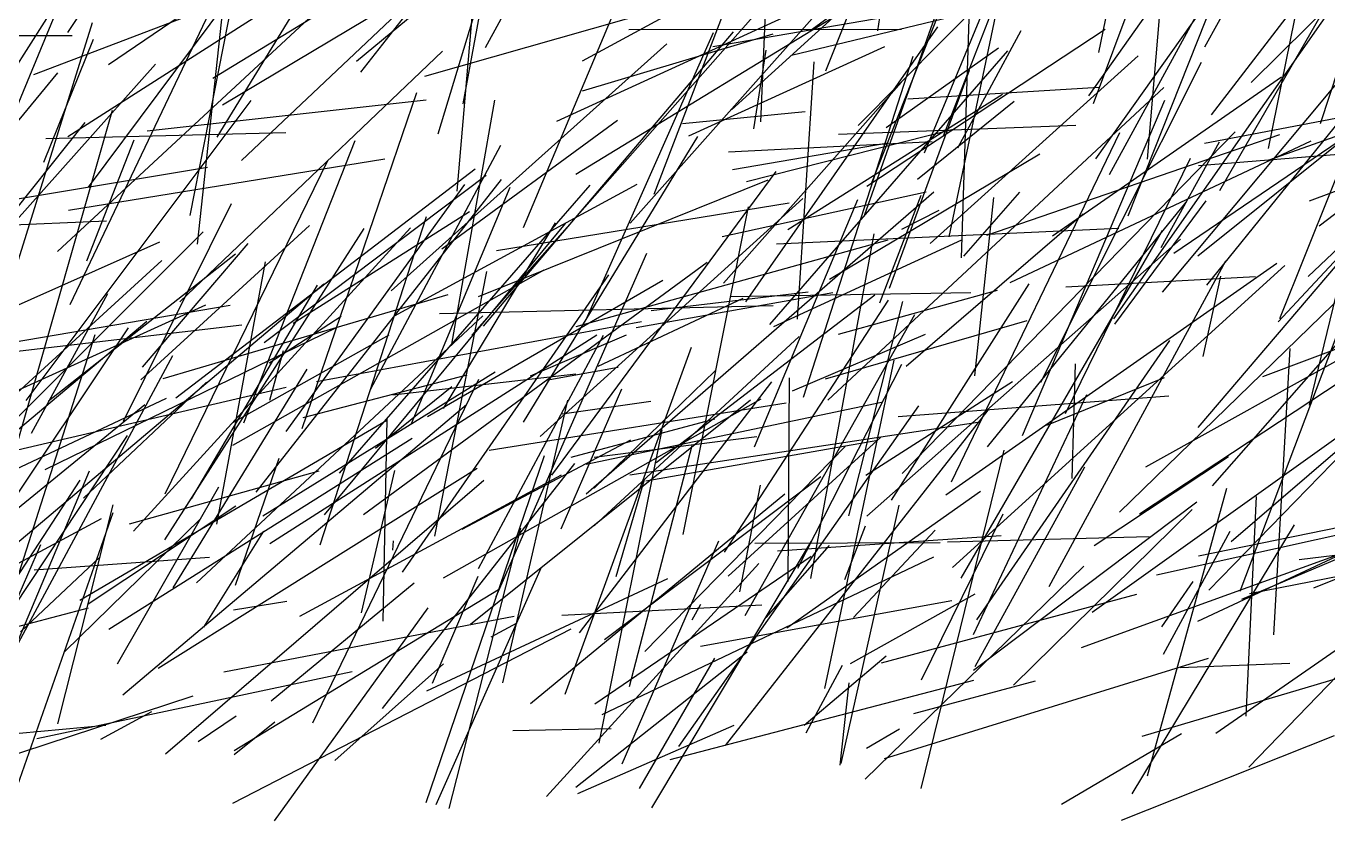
# Model space of a CAD drawing. Header units: metres. Extents: x 0 to 1019, y 0 to 619.
# Drawn here: x 811.9 to 886.1, y 0.3 to 45.6 of the extents above; entities that cross this region are included whole.
import ezdxf

# ---------------------------------------------------------------- set-up
doc = ezdxf.new("R2010")
doc.units = ezdxf.units.M

msp = doc.modelspace()

# ---------------------------------------------------------------- linework, layer by layer
at = {"color": 68}
for p, q in [((860.438, 45.36), (862.99, 62.178)), ((880.59, 16.253), (886.526, 21.343))]:
    msp.add_line(p, q, dxfattribs=at)
at = {"color": 95}
for p, q in [((814.23, 45.266), (824.379, 60.377)), ((838.675, 13.119), (847.27, 32.681)), ((859.798, 4.462), (861.665, 5.568))]:
    msp.add_line(p, q, dxfattribs=at)
at = {"color": 29}
for p, q in [((836.793, 41.205), (840.203, 59.86)), ((859.813, 36.501), (873.405, 45.461)), ((876.326, 14.346), (893.064, 18.045))]:
    msp.add_line(p, q, dxfattribs=at)
at = {"color": 38}
for p, q in [((872.473, 41.645), (885.455, 59.965)), ((823.132, 8.828), (839.693, 11.995))]:
    msp.add_line(p, q, dxfattribs=at)
at = {"color": 99}
for p, q in [((885.689, 40.067), (892.206, 59.971)), ((814.91, 12.907), (832.431, 23.17)), ((841.545, 1.721), (853.646, 15)), ((825.835, 7.162), (833.993, 13.885)), ((870.924, 1.27), (877.762, 5.303))]:
    msp.add_line(p, q, dxfattribs=at)
at = {"color": 135}
msp.add_line((881.735, 42.41), (898.457, 58.973), dxfattribs=at)
at = {"color": 41}
for p, q in [((838.062, 44.412), (845.784, 58.518)), ((846.237, 45.432), (861.795, 45.444))]:
    msp.add_line(p, q, dxfattribs=at)
at = {"color": 107}
msp.add_line((830.954, 43.011), (842.424, 57.619), dxfattribs=at)
at = {"color": 205}
for p, q in [((872.747, 41.208), (878.888, 57.738)), ((835.443, 29.243), (854.463, 29.698))]:
    msp.add_line(p, q, dxfattribs=at)
at = {"color": 117}
for p, q in [((882.719, 38.647), (886.491, 57.242)), ((859.321, 39.971), (874.312, 55.077))]:
    msp.add_line(p, q, dxfattribs=at)
at = {"color": 225}
for p, q in [((816.546, 43.43), (836.042, 56.704)), ((812.862, 37.865), (815.704, 44.88)), ((855.858, 28.913), (856.812, 43.585))]:
    msp.add_line(p, q, dxfattribs=at)
at = {"color": 27}
for p, q in [((824.136, 37.96), (843.991, 56.727)), ((837.948, 28.514), (852.206, 45.304))]:
    msp.add_line(p, q, dxfattribs=at)
at = {"color": 15}
msp.add_line((830.698, 43.635), (845.69, 56.032), dxfattribs=at)
at = {"color": 121}
msp.add_line((879.469, 40.571), (891.402, 56.049), dxfattribs=at)
at = {"color": 163}
for p, q in [((836.448, 36.211), (838.072, 55.062)), ((860.92, 39.841), (867.327, 44.385))]:
    msp.add_line(p, q, dxfattribs=at)
at = {"color": 56}
for p, q in [((875.817, 38.034), (877.311, 55.663)), ((864.177, 39.382), (869.611, 53.323)), ((870.204, 13.685), (880.296, 32.246))]:
    msp.add_line(p, q, dxfattribs=at)
at = {"color": 203}
for p, q in [((809.134, 35.707), (817.006, 54.782)), ((879.087, 44.439), (884.214, 53.7)), ((861.109, 30.683), (865.666, 43.116)), ((827.083, 28.703), (837.142, 35.064)), ((817.982, 16.843), (833.775, 34.123)), ((801.913, 1.066), (821.381, 7.458))]:
    msp.add_line(p, q, dxfattribs=at)
at = {"color": 72}
msp.add_line((822.514, 42.652), (841.853, 54.506), dxfattribs=at)
at = {"color": 62}
for p, q in [((853.759, 40.18), (854.39, 54.839)), ((871.143, 23.54), (878.28, 38.106)), ((846.655, 28.448), (857.871, 30.451))]:
    msp.add_line(p, q, dxfattribs=at)
at = {"color": 110}
for p, q in [((835.355, 39.485), (839.771, 54.079)), ((852.902, 29.902), (863.866, 45.59)), ((865.904, 10.942), (872.353, 24.628))]:
    msp.add_line(p, q, dxfattribs=at)
at = {"color": 98}
for p, q in [((847.687, 36.052), (854.635, 54.2)), ((834.6, 42.772), (848.046, 46.588)), ((864.997, 38.681), (868.619, 45.378))]:
    msp.add_line(p, q, dxfattribs=at)
at = {"color": 238}
for p, q in [((852.088, 40.851), (866.697, 54.137)), ((879.214, 30.862), (890.184, 44.428))]:
    msp.add_line(p, q, dxfattribs=at)
at = {"color": 71}
msp.add_line((846.306, 34.4), (862.667, 52.792), dxfattribs=at)
at = {"color": 220}
for p, q in [((879.948, 36.249), (889.826, 53.379)), ((851.017, 44.462), (867.552, 47.3)), ((884.481, 15.219), (900.974, 17.21))]:
    msp.add_line(p, q, dxfattribs=at)
at = {"color": 215}
msp.add_line((822.759, 39.292), (830.878, 52.545), dxfattribs=at)
at = {"color": 219}
msp.add_line((823.052, 41.144), (842.327, 52.631), dxfattribs=at)
at = {"color": 239}
msp.add_line((864.51, 33.621), (868.376, 52.075), dxfattribs=at)
at = {"color": 58}
msp.add_line((873.052, 44.13), (874.77, 52.482), dxfattribs=at)
at = {"color": 188}
msp.add_line((814.231, 39.327), (833.058, 51.367), dxfattribs=at)
at = {"color": 166}
msp.add_line((821.214, 34.834), (824.548, 51.782), dxfattribs=at)
at = {"color": 253}
msp.add_line((840.219, 34.153), (847.505, 51.467), dxfattribs=at)
at = {"color": 8}
for p, q in [((860.083, 36.658), (865.876, 51.329)), ((843.6, 43.646), (853.253, 48.888))]:
    msp.add_line(p, q, dxfattribs=at)
at = {"color": 112}
for p, q in [((813.636, 32.776), (832.878, 50.602)), ((836.134, 27.496), (838.584, 41.407))]:
    msp.add_line(p, q, dxfattribs=at)
at = {"color": 140}
msp.add_line((812.293, 42.869), (830.916, 49.971), dxfattribs=at)
at = {"color": 1}
msp.add_line((857.468, 43.082), (860.16, 49.824), dxfattribs=at)
at = {"color": 231}
for p, q in [((863.109, 38.404), (868.066, 50.423)), ((849.292, 40.07), (856.296, 40.754)), ((805.036, 21.977), (822.101, 29.748)), ((857.41, 7.866), (861.376, 26.592))]:
    msp.add_line(p, q, dxfattribs=at)
at = {"color": 152}
msp.add_line((873.644, 37.175), (880.69, 50.039), dxfattribs=at)
at = {"color": 90}
msp.add_line((874.712, 34.812), (880.66, 49.768), dxfattribs=at)
at = {"color": 183}
for p, q in [((807.713, 37.703), (815.084, 49.296)), ((817.752, 17.262), (828.563, 20.272))]:
    msp.add_line(p, q, dxfattribs=at)
at = {"color": 185}
for p, q in [((814.372, 29.754), (823.558, 49.057)), ((828.216, 5.915), (837.681, 25.51)), ((872.673, 12.228), (889.613, 24.316)), ((854.06, 11.907), (857.679, 16.015))]:
    msp.add_line(p, q, dxfattribs=at)
at = {"color": 67}
for p, q in [((859.695, 34.898), (864.915, 49.602)), ((870.404, 33.669), (883.459, 42.737)), ((858.293, 3.5), (858.794, 8.196))]:
    msp.add_line(p, q, dxfattribs=at)
at = {"color": 46}
for p, q in [((821.629, 33.205), (823.335, 48.986)), ((838.695, 32.839), (855.386, 35.545)), ((871.154, 30.765), (881.985, 31.363))]:
    msp.add_line(p, q, dxfattribs=at)
at = {"color": 251}
for p, q in [((842.137, 40.21), (860.892, 48.814)), ((844.711, 6.38), (863.628, 15.373))]:
    msp.add_line(p, q, dxfattribs=at)
at = {"color": 186}
msp.add_line((855.51, 43.966), (874.764, 48.615), dxfattribs=at)
at = {"color": 141}
for p, q in [((856.7, 45.455), (861.156, 48.759)), ((862.914, 2.172), (867.637, 21.463))]:
    msp.add_line(p, q, dxfattribs=at)
at = {"color": 97}
for p, q in [((843.221, 37.195), (860.483, 47.723)), ((817.376, 7.512), (836.969, 24.054))]:
    msp.add_line(p, q, dxfattribs=at)
at = {"color": 132}
for p, q in [((872.867, 38.069), (879.625, 47.566)), ((832.188, 6.723), (843.158, 20.701)), ((854.716, 15.726), (867.477, 16.599))]:
    msp.add_line(p, q, dxfattribs=at)
at = {"color": 191}
msp.add_line((873.895, 28.95), (887.293, 48.027), dxfattribs=at)
at = {"color": 201}
for p, q in [((815.421, 36.453), (823.362, 47.097)), ((858.197, 39.473), (871.724, 39.984)), ((827.469, 11.989), (842.388, 20.053))]:
    msp.add_line(p, q, dxfattribs=at)
at = {"color": 196}
msp.add_line((837.275, 28.008), (853.744, 46.656), dxfattribs=at)
at = {"color": 172}
for p, q in [((865.206, 32.417), (865.658, 46.628)), ((803.317, 25.238), (815.224, 40.141)), ((860.82, 3.883), (879.307, 9.593))]:
    msp.add_line(p, q, dxfattribs=at)
at = {"color": 75}
msp.add_line((809.956, 27.637), (815.637, 45.837), dxfattribs=at)
at = {"color": 124}
msp.add_line((876.674, 30.469), (889.148, 45.39), dxfattribs=at)
at = {"color": 92}
for p, q in [((878.686, 32.537), (894.898, 45.495)), ((884.977, 31.354), (890.686, 36.733)), ((865.994, 9.12), (872.244, 20.507))]:
    msp.add_line(p, q, dxfattribs=at)
at = {"color": 195}
for p, q in [((885.619, 34.247), (900.365, 45.545)), ((844.299, 7.001), (856.636, 15.419))]:
    msp.add_line(p, q, dxfattribs=at)
at = {"color": 31}
for p, q in [((797.563, 45.084), (814.48, 45.085)), ((851.9, 14.267), (860.611, 22.196)), ((877.681, 9.062), (883.941, 9.315))]:
    msp.add_line(p, q, dxfattribs=at)
at = {"color": 37}
for p, q in [((832.673, 30.546), (848.397, 44.611)), ((829.735, 20.136), (844.032, 36.552)), ((823.654, 23.041), (832.573, 28.03))]:
    msp.add_line(p, q, dxfattribs=at)
at = {"color": 164}
for p, q in [((843.601, 41.937), (854.469, 45.182)), ((823.724, 4.112), (826.038, 5.973))]:
    msp.add_line(p, q, dxfattribs=at)
at = {"color": 87}
for p, q in [((843.796, 28.898), (851.062, 45.255)), ((844.259, 19.298), (851.158, 25.986))]:
    msp.add_line(p, q, dxfattribs=at)
at = {"color": 232}
msp.add_line((820.622, 29.913), (835.608, 44.198), dxfattribs=at)
at = {"color": 91}
for p, q in [((849.65, 39.38), (860.841, 44.473)), ((834.748, 23.371), (848.166, 31.146))]:
    msp.add_line(p, q, dxfattribs=at)
at = {"color": 148}
msp.add_line((853.361, 39.769), (854.07, 44.265), dxfattribs=at)
at = {"color": 25}
for p, q in [((854.286, 28.621), (867.861, 44.22)), ((842.605, 7.553), (849.8, 27.328))]:
    msp.add_line(p, q, dxfattribs=at)
at = {"color": 217}
for p, q in [((856.196, 24.48), (862.457, 43.905)), ((812.987, 39.226), (826.662, 39.559))]:
    msp.add_line(p, q, dxfattribs=at)
at = {"color": 209}
for p, q in [((863.416, 33.227), (875.295, 43.942)), ((864.314, 18.912), (883.19, 32.116))]:
    msp.add_line(p, q, dxfattribs=at)
at = {"color": 245}
msp.add_line((801.838, 23.948), (819.228, 43.451), dxfattribs=at)
at = {"color": 109}
msp.add_line((869.742, 25.331), (878.91, 43.573), dxfattribs=at)
at = {"color": 108}
for p, q in [((885.06, 24.014), (889.853, 43.777)), ((839.611, 5.48), (845.228, 5.591))]:
    msp.add_line(p, q, dxfattribs=at)
at = {"color": 93}
for p, q in [((804.916, 32.361), (813.67, 42.969)), ((808.775, 15.076), (817.699, 28.432))]:
    msp.add_line(p, q, dxfattribs=at)
at = {"color": 237}
for p, q in [((851.631, 30.97), (861.788, 42.441)), ((803.992, 26.396), (823.492, 29.725))]:
    msp.add_line(p, q, dxfattribs=at)
at = {"color": 123}
for p, q in [((827.607, 22.689), (834.135, 41.847)), ((866.661, 33.711), (883.368, 39.457)), ((837.651, 30.217), (854.183, 36.861)), ((823.729, 4.326), (838.792, 13.512))]:
    msp.add_line(p, q, dxfattribs=at)
at = {"color": 96}
for p, q in [((855.311, 34.041), (867.552, 41.753)), ((832.859, 29.11), (846.715, 36.617))]:
    msp.add_line(p, q, dxfattribs=at)
at = {"color": 153}
for p, q in [((857.586, 24.314), (876.751, 42.136)), ((883.281, 28.777), (895.399, 41.783)), ((854.512, 28.509), (865.225, 33.443))]:
    msp.add_line(p, q, dxfattribs=at)
at = {"color": 169}
msp.add_line((862.157, 41.475), (873.047, 42.139), dxfattribs=at)
at = {"color": 146}
for p, q in [((878.718, 22.75), (895.106, 41.994)), ((843.806, 18.962), (863.624, 36.182)), ((865.184, 14.152), (876.677, 33.985)), ((878.737, 15.433), (894.924, 18.74))]:
    msp.add_line(p, q, dxfattribs=at)
at = {"color": 60}
for p, q in [((882.827, 38.017), (894.335, 42.128)), ((823.644, 21.735), (841.413, 31.744)), ((858.882, 9.293), (865.991, 13.262))]:
    msp.add_line(p, q, dxfattribs=at)
at = {"color": 170}
for p, q in [((885.062, 35.675), (901.04, 41.638)), ((835.991, 1.025), (840.068, 17.013))]:
    msp.add_line(p, q, dxfattribs=at)
at = {"color": 223}
msp.add_line((811.861, 24.286), (824.698, 41.395), dxfattribs=at)
at = {"color": 218}
msp.add_line((818.766, 39.649), (834.68, 41.434), dxfattribs=at)
at = {"color": 175}
msp.add_line((862.694, 36.907), (868.221, 41.353), dxfattribs=at)
at = {"color": 52}
for p, q in [((868.682, 22.285), (876.805, 41.4)), ((857.675, 31.212), (869.686, 38.35)), ((828.421, 25.371), (846.966, 28.781)), ((837.204, 11.528), (853.174, 24.326)), ((862.922, 8.356), (867.593, 17.822)), ((832.764, 15.761), (832.803, 16.282))]:
    msp.add_line(p, q, dxfattribs=at)
at = {"color": 106}
msp.add_line((879.073, 38.962), (892.856, 41.584), dxfattribs=at)
at = {"color": 222}
for p, q in [((811.328, 21.732), (816.777, 40.842)), ((853.429, 16.161), (863.996, 16.197)), ((834.704, 7.731), (848.454, 14.147))]:
    msp.add_line(p, q, dxfattribs=at)
at = {"color": 144}
for p, q in [((835.565, 32.939), (845.591, 40.267)), ((832.78, 24.614), (843.204, 25.799)), ((801.421, 8.777), (815.405, 12.463))]:
    msp.add_line(p, q, dxfattribs=at)
at = {"color": 28}
for p, q in [((877.327, 32.693), (889.159, 40.722)), ((821.286, 18.678), (828.48, 30.854))]:
    msp.add_line(p, q, dxfattribs=at)
at = {"color": 158}
msp.add_line((883.368, 28.959), (887.988, 40.5), dxfattribs=at)
at = {"color": 80}
msp.add_line((852.951, 36.77), (864.808, 39.77), dxfattribs=at)
at = {"color": 16}
for p, q in [((861.826, 20.118), (880.823, 39.598)), ((821.581, 13.897), (837.912, 29.121))]:
    msp.add_line(p, q, dxfattribs=at)
at = {"color": 50}
for p, q in [((864.641, 19.651), (874.246, 39.561)), ((864.706, 14.771), (883.663, 31.989))]:
    msp.add_line(p, q, dxfattribs=at)
at = {"color": 2}
for p, q in [((815.309, 32.251), (818.012, 39.149)), ((806.145, 17.949), (819.86, 24.423))]:
    msp.add_line(p, q, dxfattribs=at)
at = {"color": 174}
for p, q in [((824.28, 23.02), (830.62, 39.103)), ((878.73, 37.681), (887.415, 38.393))]:
    msp.add_line(p, q, dxfattribs=at)
at = {"color": 12}
for p, q in [((831.497, 24.907), (838.938, 38.838)), ((851.558, 33.626), (863.194, 36.186))]:
    msp.add_line(p, q, dxfattribs=at)
at = {"color": 156}
for p, q in [((840.234, 23.053), (850.165, 39.343)), ((800.029, 33.814), (816.432, 34.524))]:
    msp.add_line(p, q, dxfattribs=at)
at = {"color": 193}
for p, q in [((851.924, 38.47), (863.538, 39.051)), ((859.058, 11.908), (863.711, 16.897))]:
    msp.add_line(p, q, dxfattribs=at)
at = {"color": 115}
for p, q in [((852.151, 37.457), (861.021, 38.965)), ((883.029, 10.924), (883.95, 27.251))]:
    msp.add_line(p, q, dxfattribs=at)
at = {"color": 210}
for p, q in [((867.982, 31.008), (885.15, 39.097)), ((811.531, 11.091), (816.08, 15.37))]:
    msp.add_line(p, q, dxfattribs=at)
at = {"color": 143}
for p, q in [((876.601, 33.003), (879.934, 39.022)), ((814.038, 9.961), (821.807, 17.536))]:
    msp.add_line(p, q, dxfattribs=at)
at = {"color": 21}
msp.add_line((814.27, 35.135), (832.315, 38.067), dxfattribs=at)
at = {"color": 94}
for p, q in [((819.785, 18.963), (829.072, 37.96)), ((819.767, 16.335), (831.134, 34.094)), ((806.995, 20.748), (819.593, 32.276))]:
    msp.add_line(p, q, dxfattribs=at)
at = {"color": 17}
for p, q in [((804.536, 34.638), (822.208, 37.585)), ((821.997, 11.365), (825.421, 16.847))]:
    msp.add_line(p, q, dxfattribs=at)
at = {"color": 159}
for p, q in [((820.387, 24.447), (837.478, 37.483)), ((847.139, 9.985), (858.58, 21.662)), ((823.641, 1.336), (842.936, 11.273))]:
    msp.add_line(p, q, dxfattribs=at)
at = {"color": 246}
for p, q in [((841.843, 20.025), (854.634, 37.331)), ((806.006, 6.08), (814.94, 19.74))]:
    msp.add_line(p, q, dxfattribs=at)
at = {"color": 149}
for p, q in [((824.976, 19.062), (838.976, 36.88)), ((843.217, 2.248), (852.976, 9.952))]:
    msp.add_line(p, q, dxfattribs=at)
at = {"color": 102}
for p, q in [((825.443, 27.595), (838.099, 37.129)), ((875.363, 17.818), (893.233, 29.624))]:
    msp.add_line(p, q, dxfattribs=at)
at = {"color": 79}
for p, q in [((826.692, 22.515), (836.879, 36.59)), ((865.975, 25.696), (867.046, 35.86)), ((817.403, 23.115), (823.565, 35.517)), ((844.253, 21.055), (853.541, 22.235))]:
    msp.add_line(p, q, dxfattribs=at)
at = {"color": 45}
msp.add_line((833.847, 22.977), (839.459, 36.453), dxfattribs=at)
at = {"color": 35}
for p, q in [((841.182, 22.236), (856.168, 35.799)), ((881.45, 6.286), (882.046, 18.808))]:
    msp.add_line(p, q, dxfattribs=at)
at = {"color": 20}
for p, q in [((853.405, 21.637), (859.294, 35.74)), ((859.756, 20.026), (868.129, 25.365))]:
    msp.add_line(p, q, dxfattribs=at)
at = {"color": 137}
for p, q in [((860.552, 29.85), (862.906, 36)), ((856.346, 5.344), (858.426, 9.19))]:
    msp.add_line(p, q, dxfattribs=at)
at = {"color": 151}
msp.add_line((865.347, 32.519), (868.53, 36.171), dxfattribs=at)
at = {"color": 116}
for p, q in [((873.965, 28.64), (879.17, 35.67)), ((879.522, 19.415), (889.18, 30.421)), ((823.685, 12.348), (826.733, 12.839))]:
    msp.add_line(p, q, dxfattribs=at)
at = {"color": 197}
msp.add_line((874.229, 17.927), (893.007, 36.175), dxfattribs=at)
at = {"color": 70}
msp.add_line((849.338, 16.64), (853.067, 35.329), dxfattribs=at)
at = {"color": 180}
for p, q in [((861.812, 34.055), (863.934, 35.127)), ((881.11, 13.421), (887.021, 29.057)), ((825.762, 24.314), (826.542, 27.128))]:
    msp.add_line(p, q, dxfattribs=at)
at = {"color": 192}
for p, q in [((862.059, 26.235), (872.148, 34.928)), ((866.685, 21.638), (878.028, 35.589)), ((825.715, 26.43), (829.818, 29.099))]:
    msp.add_line(p, q, dxfattribs=at)
at = {"color": 36}
for p, q in [((818.397, 25.462), (828.021, 34.256)), ((819.669, 25.54), (835.921, 30.321)), ((835.655, 14.179), (853.777, 24.386))]:
    msp.add_line(p, q, dxfattribs=at)
at = {"color": 32}
for p, q in [((828.621, 16.066), (834.696, 34.776)), ((876.726, 9.833), (880.531, 16.839)), ((812.457, 5.021), (830.446, 8.834))]:
    msp.add_line(p, q, dxfattribs=at)
at = {"color": 128}
msp.add_line((828.876, 17.763), (842.619, 34.369), dxfattribs=at)
at = {"color": 208}
msp.add_line((835.663, 23.826), (842.051, 34.405), dxfattribs=at)
at = {"color": 216}
for p, q in [((805.272, 17.254), (821.948, 33.9)), ((844.489, 26.245), (852.757, 30.123)), ((871.517, 19.847), (871.707, 26.381)), ((838.265, 21.454), (855.207, 24.152)), ((834.683, 1.377), (841.415, 21.143)), ((874.332, 0.373), (886.479, 5.197))]:
    msp.add_line(p, q, dxfattribs=at)
at = {"color": 154}
msp.add_line((843.234, 28.511), (861.025, 33.445), dxfattribs=at)
at = {"color": 113}
msp.add_line((854.657, 33.213), (874.186, 34.113), dxfattribs=at)
at = {"color": 182}
msp.add_line((856.612, 14.132), (860.232, 33.791), dxfattribs=at)
at = {"color": 51}
for p, q in [((859.815, 17.695), (877.699, 33.492)), ((855.326, 13.972), (855.395, 25.572))]:
    msp.add_line(p, q, dxfattribs=at)
at = {"color": 104}
for p, q in [((801.087, 25.152), (819.483, 33.329)), ((811.14, 9.939), (820.225, 26.854))]:
    msp.add_line(p, q, dxfattribs=at)
at = {"color": 22}
for p, q in [((818.49, 26.182), (824.521, 33.231)), ((831.78, 21.577), (836.131, 25.088))]:
    msp.add_line(p, q, dxfattribs=at)
at = {"color": 206}
msp.add_line((813.128, 24.258), (823.805, 32.648), dxfattribs=at)
at = {"color": 6}
for p, q in [((822.741, 17.228), (825.517, 32.189)), ((847.55, 1.07), (856.664, 16.273))]:
    msp.add_line(p, q, dxfattribs=at)
at = {"color": 53}
msp.add_line((831.1, 17.793), (850.696, 32.164), dxfattribs=at)
at = {"color": 150}
msp.add_line((833.32, 14.501), (845.092, 31.448), dxfattribs=at)
at = {"color": 24}
for p, q in [((835.171, 16.551), (838.126, 31.636)), ((840.624, 25.689), (846.096, 28.038))]:
    msp.add_line(p, q, dxfattribs=at)
at = {"color": 235}
msp.add_line((878.995, 26.799), (880.004, 31.373), dxfattribs=at)
at = {"color": 138}
for p, q in [((810.119, 15.141), (828.828, 30.93)), ((821.666, 4.843), (823.837, 6.309))]:
    msp.add_line(p, q, dxfattribs=at)
at = {"color": 233}
for p, q in [((847.509, 29.423), (856.456, 30.482)), ((885.31, 13.604), (897.586, 18.56))]:
    msp.add_line(p, q, dxfattribs=at)
at = {"color": 189}
for p, q in [((858.2, 28.065), (867.264, 30.576)), ((812.941, 20.352), (829.553, 28.44)), ((881.197, 12.959), (892.95, 17.941))]:
    msp.add_line(p, q, dxfattribs=at)
at = {"color": 48}
for p, q in [((861.226, 18.603), (869.064, 30.945)), ((849.079, 4.557), (862.77, 23.99)), ((835.042, 8.175), (837.642, 14.266)), ((799.455, 4.226), (816.408, 5.787))]:
    msp.add_line(p, q, dxfattribs=at)
at = {"color": 227}
for p, q in [((812.16, 22.417), (816.523, 30.394)), ((829.466, 3.757), (835.66, 9.28))]:
    msp.add_line(p, q, dxfattribs=at)
at = {"color": 42}
msp.add_line((847.79, 20.75), (860.261, 30.317), dxfattribs=at)
at = {"color": 19}
msp.add_line((851.692, 15.644), (861.04, 30.006), dxfattribs=at)
at = {"color": 114}
for p, q in [((852.014, 30.223), (865.743, 30.436)), ((874.953, 1.865), (884.199, 17.195)), ((807.972, 5.243), (812.696, 16.08))]:
    msp.add_line(p, q, dxfattribs=at)
at = {"color": 199}
msp.add_line((858.79, 17.71), (861.856, 29.927), dxfattribs=at)
at = {"color": 101}
for p, q in [((852.874, 12.022), (862.555, 29.182)), ((879.321, 13.476), (893.968, 28.536))]:
    msp.add_line(p, q, dxfattribs=at)
at = {"color": 5}
msp.add_line((875.735, 20.499), (892.05, 29.579), dxfattribs=at)
at = {"color": 171}
for p, q in [((805.081, 26.374), (824.166, 28.601)), ((819.391, 9.019), (837.577, 20.421))]:
    msp.add_line(p, q, dxfattribs=at)
at = {"color": 155}
for p, q in [((806.656, 18.652), (818.734, 28.808)), ((823.806, 13.761), (826.297, 21.007))]:
    msp.add_line(p, q, dxfattribs=at)
at = {"color": 33}
msp.add_line((857.451, 25.523), (868.95, 28.84), dxfattribs=at)
at = {"color": 10}
msp.add_line((810.325, 10.947), (815.798, 28.04), dxfattribs=at)
at = {"color": 165}
for p, q in [((825.755, 16.137), (844.413, 28.029)), ((856.232, 5.784), (860.912, 9.736))]:
    msp.add_line(p, q, dxfattribs=at)
at = {"color": 39}
msp.add_line((837.652, 14.715), (844.788, 28.016), dxfattribs=at)
at = {"color": 184}
msp.add_line((844.26, 17.141), (855.943, 27.932), dxfattribs=at)
at = {"color": 145}
for p, q in [((855.568, 24.842), (863.149, 28.058)), ((838.38, 10.806), (839.859, 11.616))]:
    msp.add_line(p, q, dxfattribs=at)
at = {"color": 190}
for p, q in [((866.095, 11.786), (877.093, 27.714)), ((868.172, 8.059), (878.364, 18.075))]:
    msp.add_line(p, q, dxfattribs=at)
at = {"color": 187}
msp.add_line((882.4, 25.647), (888.106, 27.793), dxfattribs=at)
at = {"color": 255}
for p, q in [((820.249, 13.609), (827.887, 26.073)), ((815.396, 12.693), (823.825, 18.29))]:
    msp.add_line(p, q, dxfattribs=at)
at = {"color": 14}
msp.add_line((841.519, 25.452), (845.619, 26.185), dxfattribs=at)
at = {"color": 9}
for p, q in [((855.883, 14.721), (861.799, 26.36)), ((836.733, 16.947), (846.34, 22.043))]:
    msp.add_line(p, q, dxfattribs=at)
at = {"color": 55}
for p, q in [((815.136, 18.711), (822.146, 25.332)), ((860.641, 9.341), (875.221, 13.25))]:
    msp.add_line(p, q, dxfattribs=at)
at = {"color": 105}
for p, q in [((825.349, 17.714), (838.611, 25.918)), ((861.605, 23.367), (877.043, 24.551))]:
    msp.add_line(p, q, dxfattribs=at)
at = {"color": 111}
for p, q in [((827.661, 23.318), (837.02, 25.75)), ((812.311, 14.637), (822.313, 15.347))]:
    msp.add_line(p, q, dxfattribs=at)
at = {"color": 18}
msp.add_line((843.418, 11.048), (854.39, 25.348), dxfattribs=at)
at = {"color": 77}
for p, q in [((870.077, 22.885), (876.789, 25.606)), ((872.779, 16.025), (880.442, 21.089)), ((879.718, 5.315), (894.911, 15.862))]:
    msp.add_line(p, q, dxfattribs=at)
at = {"color": 221}
msp.add_line((807.752, 20.638), (826.69, 25.055), dxfattribs=at)
at = {"color": 213}
msp.add_line((842.381, 16.977), (845.834, 24.954), dxfattribs=at)
at = {"color": 229}
msp.add_line((804.367, 12.424), (818.619, 24.055), dxfattribs=at)
at = {"color": 131}
msp.add_line((839.056, 8.195), (842.749, 24.31), dxfattribs=at)
at = {"color": 118}
for p, q in [((842.429, 23.519), (847.498, 24.255)), ((846.267, 7.979), (849.841, 21.73)), ((845.508, 14.248), (847.131, 19.783))]:
    msp.add_line(p, q, dxfattribs=at)
at = {"color": 83}
msp.add_line((843.798, 20.652), (860.649, 24.195), dxfattribs=at)
at = {"color": 86}
for p, q in [((832.223, 11.712), (832.444, 23.226)), ((844.855, 10.664), (857.19, 19.955))]:
    msp.add_line(p, q, dxfattribs=at)
at = {"color": 127}
msp.add_line((842.943, 21.049), (851.133, 23.234), dxfattribs=at)
at = {"color": 74}
msp.add_line((846.29, 20.041), (866.138, 23.043), dxfattribs=at)
at = {"color": 44}
for p, q in [((851.755, 4.624), (866.725, 23.732)), ((845.858, 3.571), (851.375, 16.282))]:
    msp.add_line(p, q, dxfattribs=at)
at = {"color": 234}
msp.add_line((805.445, 3.932), (817.647, 22.29), dxfattribs=at)
at = {"color": 139}
for p, q in [((844.543, 4.748), (848.127, 22.617)), ((858.561, 14.085), (859.74, 17.143))]:
    msp.add_line(p, q, dxfattribs=at)
at = {"color": 173}
msp.add_line((816.566, 11.249), (833.869, 22.135), dxfattribs=at)
at = {"color": 84}
msp.add_line((847.213, 19.714), (860.433, 22.022), dxfattribs=at)
at = {"color": 3}
msp.add_line((808.499, 3.732), (815.47, 20.276), dxfattribs=at)
at = {"color": 126}
msp.add_line((830.994, 12.179), (832.89, 20.301), dxfattribs=at)
at = {"color": 242}
msp.add_line((881.595, 3.377), (898.068, 20.447), dxfattribs=at)
at = {"color": 248}
for p, q in [((817.059, 9.278), (822.856, 19.361)), ((872.064, 10.21), (890.827, 17.007))]:
    msp.add_line(p, q, dxfattribs=at)
at = {"color": 167}
msp.add_line((819.8, 4.149), (837.955, 19.743), dxfattribs=at)
at = {"color": 142}
msp.add_line((852.566, 13.386), (853.741, 19.464), dxfattribs=at)
at = {"color": 168}
msp.add_line((840.631, 7.009), (855.14, 18.972), dxfattribs=at)
at = {"color": 63}
for p, q in [((855.257, 11.328), (866.298, 19.109)), ((849.848, 11.783), (850.338, 12.671))]:
    msp.add_line(p, q, dxfattribs=at)
at = {"color": 130}
msp.add_line((875.814, 2.893), (880.354, 19.293), dxfattribs=at)
at = {"color": 226}
msp.add_line((878.687, 11.714), (894.285, 18.985), dxfattribs=at)
at = {"color": 4}
for p, q in [((811.227, 1.943), (816.82, 17.906)), ((862.485, 6.437), (869.437, 8.314))]:
    msp.add_line(p, q, dxfattribs=at)
at = {"color": 81}
msp.add_line((813.66, 5.851), (816.823, 18.333), dxfattribs=at)
at = {"color": 147}
msp.add_line((858.343, 3.601), (861.661, 18.314), dxfattribs=at)
at = {"color": 54}
msp.add_line((865.903, 8.907), (878.634, 18.502), dxfattribs=at)
at = {"color": 85}
msp.add_line((810.934, 14.743), (816.162, 17.566), dxfattribs=at)
at = {"color": 89}
msp.add_line((864.405, 16.232), (875.914, 16.543), dxfattribs=at)
at = {"color": 224}
msp.add_line((881.645, 13.292), (898.557, 16.575), dxfattribs=at)
at = {"color": 49}
for p, q in [((835.238, 1.265), (841.251, 14.786)), ((842.406, 12.057), (853.812, 12.63)), ((850.33, 10.278), (864.655, 12.891))]:
    msp.add_line(p, q, dxfattribs=at)
at = {"color": 134}
msp.add_line((859.707, 2.693), (872.195, 14.836), dxfattribs=at)
at = {"color": 202}
msp.add_line((876.647, 11.375), (878.425, 13.972), dxfattribs=at)
at = {"color": 125}
msp.add_line((826.015, 0.319), (834.786, 12.463), dxfattribs=at)
at = {"color": 236}
msp.add_line((875.52, 5.156), (895.074, 10.964), dxfattribs=at)
at = {"color": 212}
msp.add_line((846.835, 2.16), (851.149, 9.598), dxfattribs=at)
at = {"color": 211}
msp.add_line((848.599, 3.814), (865.909, 8.344), dxfattribs=at)
at = {"color": 178}
msp.add_line((816.124, 4.974), (819.032, 6.557), dxfattribs=at)
at = {"color": 57}
msp.add_line((843.327, 1.887), (852.241, 5.781), dxfattribs=at)

doc.saveas('drawing.dxf')
